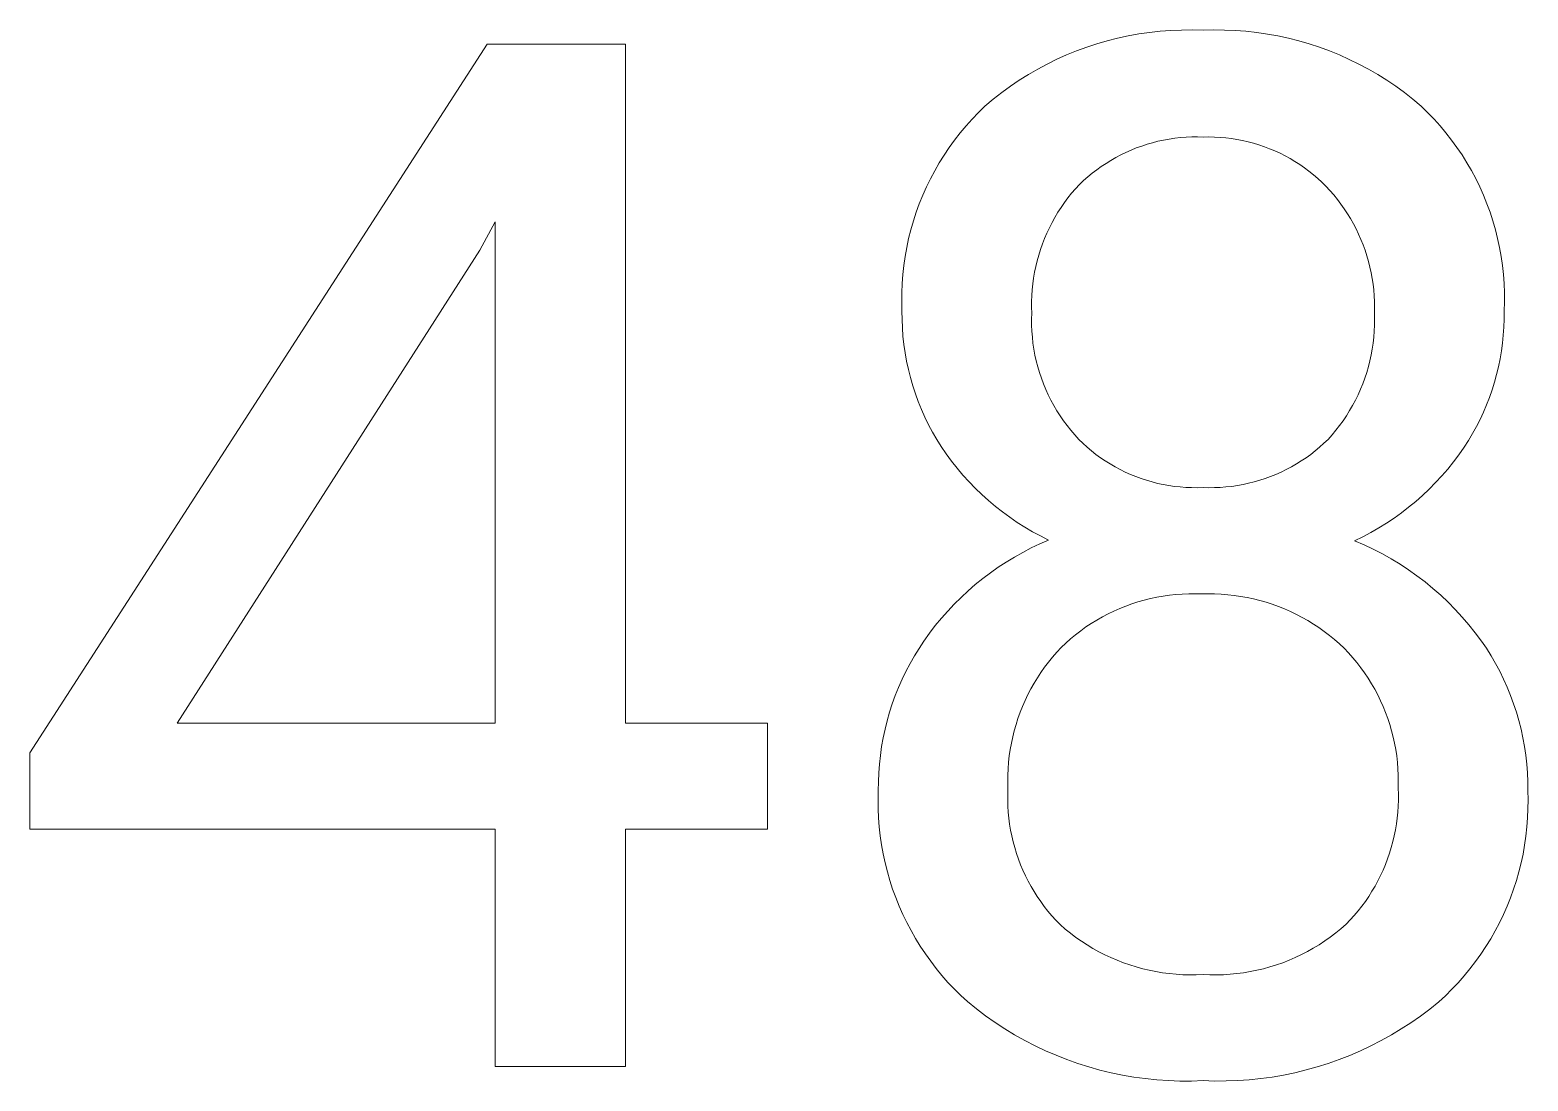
# Model space of a CAD drawing. Header units: millimetres. Extents: x -658 to 2773, y 81 to 2478.
# Drawn here: x 2073.11 to 2120.75, y 352.04 to 385.44 of the extents above; entities that cross this region are included whole.
import ezdxf

# ---------------------------------------------------------------- set-up
doc = ezdxf.new("R2010")
doc.units = ezdxf.units.MM
doc.header["$MEASUREMENT"] = 0
doc.layers.add('Domyślny', color=7, linetype='Continuous', true_color=0x000000)

msp = doc.modelspace()

# ---------------------------------------------------------------- linework, layer by layer
at = {"layer": 'Domyślny', "color": 18, "lineweight": 15, "true_color": 0x000000}
for p, q in [((2108.709, 385.363), (2109.049, 385.401)), ((2109.049, 385.401), (2109.39, 385.426)), ((2109.39, 385.426), (2109.732, 385.44)), ((2109.732, 385.44), (2110.074, 385.441)), ((2110.074, 385.441), (2110.415, 385.431)), ((2110.415, 385.431), (2110.757, 385.441)), ((2110.757, 385.441), (2111.099, 385.439)), ((2111.099, 385.439), (2111.441, 385.425)), ((2111.441, 385.425), (2111.781, 385.4)), ((2073.111, 362.472), (2087.654, 384.988)), ((2087.654, 384.988), (2092.052, 384.988)), ((2092.052, 384.988), (2092.052, 363.409)), ((2106.716, 384.895), (2107.04, 385.002)), ((2107.04, 385.002), (2107.369, 385.097)), ((2107.369, 385.097), (2107.7, 385.181)), ((2107.7, 385.181), (2108.034, 385.254)), ((2108.034, 385.254), (2108.371, 385.314)), ((2108.371, 385.314), (2108.709, 385.363)), ((2111.781, 385.4), (2112.121, 385.362)), ((2112.121, 385.362), (2112.46, 385.313)), ((2112.46, 385.313), (2112.796, 385.252)), ((2112.796, 385.252), (2113.13, 385.18)), ((2113.13, 385.18), (2113.462, 385.096)), ((2113.462, 385.096), (2113.79, 385.001)), ((2113.79, 385.001), (2114.115, 384.894)), ((2105.459, 384.358), (2105.766, 384.509)), ((2105.766, 384.509), (2106.078, 384.649)), ((2106.078, 384.649), (2106.395, 384.778)), ((2106.395, 384.778), (2106.716, 384.895)), ((2114.115, 384.894), (2114.436, 384.776)), ((2114.436, 384.776), (2114.752, 384.647)), ((2114.752, 384.647), (2115.064, 384.508)), ((2115.064, 384.508), (2115.371, 384.357)), ((2104.572, 383.844), (2104.861, 384.026)), ((2104.861, 384.026), (2105.157, 384.197)), ((2105.157, 384.197), (2105.459, 384.358)), ((2115.371, 384.357), (2115.673, 384.196)), ((2115.673, 384.196), (2115.969, 384.025)), ((2115.969, 384.025), (2116.258, 383.843)), ((2104.012, 383.451), (2104.289, 383.653)), ((2104.289, 383.653), (2104.572, 383.844)), ((2116.258, 383.843), (2116.542, 383.652)), ((2116.542, 383.652), (2116.818, 383.451)), ((2103.273, 382.819), (2103.481, 383.021)), ((2103.481, 383.021), (2103.743, 383.241)), ((2103.743, 383.241), (2104.012, 383.451)), ((2116.818, 383.451), (2117.088, 383.24)), ((2117.088, 383.24), (2117.35, 383.021)), ((2117.35, 383.021), (2117.558, 382.819)), ((2102.878, 382.394), (2103.072, 382.61)), ((2103.072, 382.61), (2103.273, 382.819)), ((2117.558, 382.819), (2117.76, 382.61)), ((2117.76, 382.61), (2117.954, 382.395)), ((2102.514, 381.943), (2102.692, 382.171)), ((2102.692, 382.171), (2102.878, 382.394)), ((2117.954, 382.395), (2118.14, 382.173)), ((2118.14, 382.173), (2118.319, 381.944)), ((2102.182, 381.467), (2102.344, 381.708)), ((2102.344, 381.708), (2102.514, 381.943)), ((2108.127, 381.623), (2107.962, 381.55)), ((2108.294, 381.691), (2108.127, 381.623)), ((2108.464, 381.753), (2108.294, 381.691)), ((2108.635, 381.809), (2108.464, 381.753)), ((2108.809, 381.859), (2108.635, 381.809)), ((2108.983, 381.903), (2108.809, 381.859)), ((2109.16, 381.941), (2108.983, 381.903)), ((2109.337, 381.973), (2109.16, 381.941)), ((2109.516, 381.999), (2109.337, 381.973)), ((2109.695, 382.019), (2109.516, 381.999)), ((2109.875, 382.033), (2109.695, 382.019)), ((2110.055, 382.041), (2109.875, 382.033)), ((2110.235, 382.043), (2110.055, 382.041)), ((2110.415, 382.038), (2110.235, 382.043)), ((2110.596, 382.041), (2110.415, 382.038)), ((2110.776, 382.038), (2110.596, 382.041)), ((2110.957, 382.029), (2110.776, 382.038)), ((2111.136, 382.013), (2110.957, 382.029)), ((2111.316, 381.992), (2111.136, 382.013)), ((2111.494, 381.964), (2111.316, 381.992)), ((2111.671, 381.93), (2111.494, 381.964)), ((2111.847, 381.889), (2111.671, 381.93)), ((2112.022, 381.843), (2111.847, 381.889)), ((2112.194, 381.791), (2112.022, 381.843)), ((2112.365, 381.732), (2112.194, 381.791)), ((2112.534, 381.668), (2112.365, 381.732)), ((2112.7, 381.598), (2112.534, 381.668)), ((2112.864, 381.522), (2112.7, 381.598)), ((2118.319, 381.944), (2118.489, 381.709)), ((2118.489, 381.709), (2118.651, 381.469)), ((2101.883, 380.97), (2102.028, 381.221)), ((2102.028, 381.221), (2102.182, 381.467)), ((2107.331, 381.203), (2107.181, 381.103)), ((2107.484, 381.298), (2107.331, 381.203)), ((2107.641, 381.387), (2107.484, 381.298)), ((2107.8, 381.472), (2107.641, 381.387)), ((2107.962, 381.55), (2107.8, 381.472)), ((2113.025, 381.441), (2112.864, 381.522)), ((2113.184, 381.354), (2113.025, 381.441)), ((2113.339, 381.262), (2113.184, 381.354)), ((2113.49, 381.164), (2113.339, 381.262)), ((2113.639, 381.061), (2113.49, 381.164)), ((2118.651, 381.469), (2118.805, 381.223)), ((2118.805, 381.223), (2118.95, 380.972)), ((2101.62, 380.454), (2101.747, 380.714)), ((2101.747, 380.714), (2101.883, 380.97)), ((2106.617, 380.654), (2106.486, 380.53)), ((2106.752, 380.774), (2106.617, 380.654)), ((2106.891, 380.888), (2106.752, 380.774)), ((2107.034, 380.998), (2106.891, 380.888)), ((2107.181, 381.103), (2107.034, 380.998)), ((2113.783, 380.953), (2113.639, 381.061)), ((2113.924, 380.84), (2113.783, 380.953)), ((2114.061, 380.723), (2113.924, 380.84)), ((2114.194, 380.6), (2114.061, 380.723)), ((2118.95, 380.972), (2119.087, 380.716)), ((2119.087, 380.716), (2119.214, 380.455)), ((2101.393, 379.92), (2101.502, 380.189)), ((2101.502, 380.189), (2101.62, 380.454)), ((2106.237, 380.251), (2106.121, 380.105)), ((2106.359, 380.393), (2106.237, 380.251)), ((2106.486, 380.53), (2106.359, 380.393)), ((2114.322, 380.473), (2114.194, 380.6)), ((2114.448, 380.338), (2114.322, 380.473)), ((2114.57, 380.199), (2114.448, 380.338)), ((2114.687, 380.056), (2114.57, 380.199)), ((2119.214, 380.455), (2119.332, 380.19)), ((2119.332, 380.19), (2119.441, 379.921)), ((2101.293, 379.648), (2101.393, 379.92)), ((2105.902, 379.802), (2105.8, 379.646)), ((2106.009, 379.956), (2105.902, 379.802)), ((2106.121, 380.105), (2106.009, 379.956)), ((2114.798, 379.908), (2114.687, 380.056)), ((2114.905, 379.758), (2114.798, 379.908)), ((2115.007, 379.603), (2114.905, 379.758)), ((2119.441, 379.921), (2119.541, 379.649)), ((2087.905, 379.345), (2087.414, 378.442)), ((2087.905, 363.409), (2087.905, 379.345)), ((2101.123, 379.093), (2101.203, 379.372)), ((2101.203, 379.372), (2101.293, 379.648)), ((2105.613, 379.322), (2105.528, 379.156)), ((2105.704, 379.485), (2105.613, 379.322)), ((2105.8, 379.646), (2105.704, 379.485)), ((2115.104, 379.446), (2115.007, 379.603)), ((2115.195, 379.285), (2115.104, 379.446)), ((2115.281, 379.121), (2115.195, 379.285)), ((2119.541, 379.649), (2119.631, 379.373)), ((2119.631, 379.373), (2119.711, 379.095)), ((2100.991, 378.529), (2101.052, 378.812)), ((2101.052, 378.812), (2101.123, 379.093)), ((2105.375, 378.815), (2105.307, 378.641)), ((2105.449, 378.987), (2105.375, 378.815)), ((2105.528, 379.156), (2105.449, 378.987)), ((2115.361, 378.955), (2115.281, 379.121)), ((2115.436, 378.786), (2115.361, 378.955)), ((2115.504, 378.614), (2115.436, 378.786)), ((2119.711, 379.095), (2119.782, 378.813)), ((2119.782, 378.813), (2119.843, 378.53)), ((2087.414, 378.442), (2077.795, 363.409)), ((2100.94, 378.243), (2100.991, 378.529)), ((2105.189, 378.287), (2105.138, 378.107)), ((2105.245, 378.465), (2105.189, 378.287)), ((2105.307, 378.641), (2105.245, 378.465)), ((2115.568, 378.44), (2115.504, 378.614)), ((2115.625, 378.265), (2115.568, 378.44)), ((2115.676, 378.087), (2115.625, 378.265)), ((2119.843, 378.53), (2119.894, 378.244)), ((2100.867, 377.668), (2100.899, 377.956)), ((2100.899, 377.956), (2100.94, 378.243)), ((2105.094, 377.925), (2105.057, 377.742)), ((2105.138, 378.107), (2105.094, 377.925)), ((2115.722, 377.908), (2115.676, 378.087)), ((2115.761, 377.727), (2115.722, 377.908)), ((2119.894, 378.244), (2119.935, 377.957)), ((2119.935, 377.957), (2119.965, 377.668)), ((2100.835, 377.089), (2100.846, 377.379)), ((2100.846, 377.379), (2100.867, 377.668)), ((2104.999, 377.373), (2104.98, 377.187)), ((2105.025, 377.558), (2104.999, 377.373)), ((2105.057, 377.742), (2105.025, 377.558)), ((2115.794, 377.546), (2115.761, 377.727)), ((2115.821, 377.363), (2115.794, 377.546)), ((2115.842, 377.179), (2115.821, 377.363)), ((2119.965, 377.668), (2119.986, 377.379)), ((2119.986, 377.379), (2119.997, 377.089)), ((2100.834, 376.799), (2100.835, 377.089)), ((2104.967, 377.001), (2104.961, 376.814)), ((2104.98, 377.187), (2104.967, 377.001)), ((2115.857, 376.995), (2115.842, 377.179)), ((2115.866, 376.81), (2115.857, 376.995)), ((2119.997, 377.089), (2119.998, 376.799)), ((2100.842, 376.509), (2100.834, 376.799)), ((2100.844, 376.242), (2100.842, 376.509)), ((2104.961, 376.814), (2104.96, 376.627)), ((2104.96, 376.627), (2104.966, 376.441)), ((2104.966, 376.441), (2104.961, 376.25)), ((2115.864, 376.441), (2115.868, 376.625)), ((2115.87, 376.25), (2115.864, 376.441)), ((2115.868, 376.625), (2115.866, 376.81)), ((2119.998, 376.799), (2119.988, 376.509)), ((2119.988, 376.509), (2119.988, 376.255)), ((2100.854, 375.974), (2100.844, 376.242)), ((2100.874, 375.708), (2100.854, 375.974)), ((2104.961, 376.25), (2104.963, 376.058)), ((2104.963, 376.058), (2104.972, 375.868)), ((2115.86, 375.869), (2115.868, 376.059)), ((2115.868, 376.059), (2115.87, 376.25)), ((2119.98, 376), (2119.963, 375.747)), ((2119.988, 376.255), (2119.98, 376)), ((2100.903, 375.442), (2100.874, 375.708)), ((2100.941, 375.177), (2100.903, 375.442)), ((2104.972, 375.868), (2104.987, 375.677)), ((2104.987, 375.677), (2105.008, 375.487)), ((2105.008, 375.487), (2105.037, 375.298)), ((2115.797, 375.3), (2115.825, 375.489)), ((2115.825, 375.489), (2115.846, 375.679)), ((2115.846, 375.679), (2115.86, 375.869)), ((2119.937, 375.493), (2119.903, 375.241)), ((2119.963, 375.747), (2119.937, 375.493)), ((2100.988, 374.913), (2100.941, 375.177)), ((2105.037, 375.298), (2105.071, 375.11)), ((2105.071, 375.11), (2105.113, 374.924)), ((2105.113, 374.924), (2105.161, 374.738)), ((2115.676, 374.742), (2115.723, 374.927)), ((2115.723, 374.927), (2115.763, 375.113)), ((2115.763, 375.113), (2115.797, 375.3)), ((2119.861, 374.99), (2119.81, 374.741)), ((2119.903, 375.241), (2119.861, 374.99)), ((2101.044, 374.652), (2100.988, 374.913)), ((2101.11, 374.392), (2101.044, 374.652)), ((2105.161, 374.738), (2105.215, 374.555)), ((2105.215, 374.555), (2105.275, 374.374)), ((2115.563, 374.377), (2115.622, 374.559)), ((2115.622, 374.559), (2115.676, 374.742)), ((2119.751, 374.493), (2119.683, 374.248)), ((2119.81, 374.741), (2119.751, 374.493)), ((2101.184, 374.135), (2101.11, 374.392)), ((2101.267, 373.881), (2101.184, 374.135)), ((2105.275, 374.374), (2105.342, 374.195)), ((2105.342, 374.195), (2105.415, 374.018)), ((2105.415, 374.018), (2105.494, 373.844)), ((2115.347, 373.848), (2115.425, 374.022)), ((2115.425, 374.022), (2115.497, 374.198)), ((2115.497, 374.198), (2115.563, 374.377)), ((2119.608, 374.005), (2119.524, 373.765)), ((2119.683, 374.248), (2119.608, 374.005)), ((2101.359, 373.63), (2101.267, 373.881)), ((2101.46, 373.382), (2101.359, 373.63)), ((2105.494, 373.844), (2105.579, 373.673)), ((2105.579, 373.673), (2105.671, 373.505)), ((2105.671, 373.505), (2105.767, 373.34)), ((2115.078, 373.343), (2115.173, 373.508)), ((2115.173, 373.508), (2115.263, 373.677)), ((2115.263, 373.677), (2115.347, 373.848)), ((2119.432, 373.527), (2119.333, 373.293)), ((2119.524, 373.765), (2119.432, 373.527)), ((2101.569, 373.138), (2101.46, 373.382)), ((2101.686, 372.897), (2101.569, 373.138)), ((2105.767, 373.34), (2105.87, 373.179)), ((2105.87, 373.179), (2105.978, 373.021)), ((2105.978, 373.021), (2106.091, 372.867)), ((2114.758, 372.869), (2114.87, 373.024)), ((2114.87, 373.024), (2114.977, 373.182)), ((2114.977, 373.182), (2115.078, 373.343)), ((2119.225, 373.063), (2119.11, 372.836)), ((2119.333, 373.293), (2119.225, 373.063)), ((2101.812, 372.661), (2101.686, 372.897)), ((2101.946, 372.429), (2101.812, 372.661)), ((2106.091, 372.867), (2106.21, 372.718)), ((2106.21, 372.718), (2106.334, 372.572)), ((2106.334, 372.572), (2106.463, 372.431)), ((2114.391, 372.431), (2114.518, 372.573)), ((2114.518, 372.573), (2114.641, 372.719)), ((2114.641, 372.719), (2114.758, 372.869)), ((2118.988, 372.613), (2118.858, 372.394)), ((2119.11, 372.836), (2118.988, 372.613)), ((2102.087, 372.202), (2101.946, 372.429)), ((2102.25, 371.966), (2102.087, 372.202)), ((2106.463, 372.431), (2106.593, 372.305)), ((2106.593, 372.305), (2106.728, 372.183)), ((2106.728, 372.183), (2106.868, 372.066)), ((2106.868, 372.066), (2107.011, 371.954)), ((2113.838, 371.954), (2113.982, 372.066)), ((2113.982, 372.066), (2114.123, 372.183)), ((2114.123, 372.183), (2114.259, 372.305)), ((2114.259, 372.305), (2114.391, 372.431)), ((2118.72, 372.18), (2118.553, 371.943)), ((2118.858, 372.394), (2118.72, 372.18)), ((2102.42, 371.736), (2102.25, 371.966)), ((2102.597, 371.511), (2102.42, 371.736)), ((2107.011, 371.954), (2107.158, 371.847)), ((2107.158, 371.847), (2107.308, 371.745)), ((2107.308, 371.745), (2107.462, 371.648)), ((2107.462, 371.648), (2107.62, 371.557)), ((2113.225, 371.558), (2113.383, 371.649)), ((2113.383, 371.649), (2113.538, 371.746)), ((2113.538, 371.746), (2113.69, 371.847)), ((2113.69, 371.847), (2113.838, 371.954)), ((2118.379, 371.712), (2118.196, 371.487)), ((2118.553, 371.943), (2118.379, 371.712)), ((2102.782, 371.293), (2102.597, 371.511)), ((2102.975, 371.081), (2102.782, 371.293)), ((2107.62, 371.557), (2107.78, 371.471)), ((2107.78, 371.471), (2107.943, 371.391)), ((2107.943, 371.391), (2108.109, 371.317)), ((2108.109, 371.317), (2108.277, 371.248)), ((2108.277, 371.248), (2108.448, 371.185)), ((2108.448, 371.185), (2108.621, 371.129)), ((2108.621, 371.129), (2108.795, 371.078)), ((2112.043, 371.079), (2112.218, 371.13)), ((2112.218, 371.13), (2112.392, 371.187)), ((2112.392, 371.187), (2112.563, 371.249)), ((2112.563, 371.249), (2112.733, 371.318)), ((2112.733, 371.318), (2112.899, 371.392)), ((2112.899, 371.392), (2113.064, 371.472)), ((2113.064, 371.472), (2113.225, 371.558)), ((2118.007, 371.268), (2117.81, 371.056)), ((2118.196, 371.487), (2118.007, 371.268)), ((2103.174, 370.875), (2102.975, 371.081)), ((2103.38, 370.677), (2103.174, 370.875)), ((2103.593, 370.485), (2103.38, 370.677)), ((2108.795, 371.078), (2108.972, 371.033)), ((2108.972, 371.033), (2109.149, 370.995)), ((2109.149, 370.995), (2109.328, 370.962)), ((2109.328, 370.962), (2109.508, 370.936)), ((2109.508, 370.936), (2109.689, 370.917)), ((2109.689, 370.917), (2109.87, 370.903)), ((2109.87, 370.903), (2110.052, 370.896)), ((2110.052, 370.896), (2110.234, 370.895)), ((2110.234, 370.895), (2110.415, 370.9)), ((2110.415, 370.9), (2110.598, 370.895)), ((2110.598, 370.895), (2110.781, 370.896)), ((2110.781, 370.896), (2110.963, 370.904)), ((2110.963, 370.904), (2111.145, 370.917)), ((2111.145, 370.917), (2111.327, 370.937)), ((2111.327, 370.937), (2111.507, 370.964)), ((2111.507, 370.964), (2111.687, 370.996)), ((2111.687, 370.996), (2111.866, 371.035)), ((2111.866, 371.035), (2112.043, 371.079)), ((2117.395, 370.652), (2117.178, 370.46)), ((2117.606, 370.851), (2117.395, 370.652)), ((2117.81, 371.056), (2117.606, 370.851)), ((2103.813, 370.301), (2103.593, 370.485)), ((2104.038, 370.124), (2103.813, 370.301)), ((2116.954, 370.276), (2116.725, 370.1)), ((2117.178, 370.46), (2116.954, 370.276)), ((2104.269, 369.955), (2104.038, 370.124)), ((2104.506, 369.794), (2104.269, 369.955)), ((2104.748, 369.641), (2104.506, 369.794)), ((2116.249, 369.77), (2116.003, 369.617)), ((2116.49, 369.931), (2116.249, 369.77)), ((2116.725, 370.1), (2116.49, 369.931)), ((2104.995, 369.496), (2104.748, 369.641)), ((2105.247, 369.36), (2104.995, 369.496)), ((2105.225, 369.11), (2105.503, 369.232)), ((2105.503, 369.232), (2105.247, 369.36)), ((2115.496, 369.337), (2115.236, 369.209)), ((2115.236, 369.209), (2115.535, 369.08)), ((2115.752, 369.473), (2115.496, 369.337)), ((2116.003, 369.617), (2115.752, 369.473)), ((2104.415, 368.69), (2104.68, 368.839)), ((2104.68, 368.839), (2104.95, 368.979)), ((2104.95, 368.979), (2105.225, 369.11)), ((2115.535, 369.08), (2115.829, 368.941)), ((2115.829, 368.941), (2116.118, 368.792)), ((2116.118, 368.792), (2116.402, 368.632)), ((2103.653, 368.19), (2103.901, 368.365)), ((2103.901, 368.365), (2104.156, 368.531)), ((2104.156, 368.531), (2104.415, 368.69)), ((2116.402, 368.632), (2116.68, 368.463)), ((2116.68, 368.463), (2116.952, 368.284)), ((2116.952, 368.284), (2117.217, 368.096)), ((2102.944, 367.616), (2103.174, 367.815)), ((2103.174, 367.815), (2103.41, 368.006)), ((2103.41, 368.006), (2103.653, 368.19)), ((2117.217, 368.096), (2117.476, 367.899)), ((2117.476, 367.899), (2117.728, 367.692)), ((2102.505, 367.195), (2102.721, 367.409)), ((2102.721, 367.409), (2102.944, 367.616)), ((2108.543, 367.323), (2108.346, 367.267)), ((2108.742, 367.372), (2108.543, 367.323)), ((2108.943, 367.415), (2108.742, 367.372)), ((2109.144, 367.451), (2108.943, 367.415)), ((2109.347, 367.48), (2109.144, 367.451)), ((2109.551, 367.501), (2109.347, 367.48)), ((2109.755, 367.516), (2109.551, 367.501)), ((2109.96, 367.524), (2109.755, 367.516)), ((2110.165, 367.525), (2109.96, 367.524)), ((2110.37, 367.519), (2110.165, 367.525)), ((2110.577, 367.523), (2110.37, 367.519)), ((2110.785, 367.521), (2110.577, 367.523)), ((2110.993, 367.511), (2110.785, 367.521)), ((2111.2, 367.495), (2110.993, 367.511)), ((2111.406, 367.472), (2111.2, 367.495)), ((2111.611, 367.441), (2111.406, 367.472)), ((2111.816, 367.404), (2111.611, 367.441)), ((2112.019, 367.361), (2111.816, 367.404)), ((2112.22, 367.31), (2112.019, 367.361)), ((2112.42, 367.253), (2112.22, 367.31)), ((2117.728, 367.692), (2117.972, 367.478)), ((2117.972, 367.478), (2118.209, 367.254)), ((2102.095, 366.745), (2102.296, 366.973)), ((2102.296, 366.973), (2102.505, 367.195)), ((2107.397, 366.886), (2107.215, 366.79)), ((2107.581, 366.975), (2107.397, 366.886)), ((2107.769, 367.058), (2107.581, 366.975)), ((2107.959, 367.134), (2107.769, 367.058)), ((2108.151, 367.203), (2107.959, 367.134)), ((2108.346, 367.267), (2108.151, 367.203)), ((2112.618, 367.189), (2112.42, 367.253)), ((2112.813, 367.118), (2112.618, 367.189)), ((2113.006, 367.041), (2112.813, 367.118)), ((2113.196, 366.957), (2113.006, 367.041)), ((2113.383, 366.868), (2113.196, 366.957)), ((2113.567, 366.772), (2113.383, 366.868)), ((2118.209, 367.254), (2118.438, 367.023)), ((2118.438, 367.023), (2118.658, 366.784)), ((2101.716, 366.269), (2101.902, 366.511)), ((2101.902, 366.511), (2102.095, 366.745)), ((2106.526, 366.349), (2106.363, 366.224)), ((2106.692, 366.468), (2106.526, 366.349)), ((2106.863, 366.581), (2106.692, 366.468)), ((2107.037, 366.689), (2106.863, 366.581)), ((2107.215, 366.79), (2107.037, 366.689)), ((2113.748, 366.669), (2113.567, 366.772)), ((2113.926, 366.561), (2113.748, 366.669)), ((2114.099, 366.447), (2113.926, 366.561)), ((2114.269, 366.328), (2114.099, 366.447)), ((2118.658, 366.784), (2118.871, 366.537)), ((2118.871, 366.537), (2119.074, 366.283)), ((2101.384, 365.789), (2101.539, 366.022)), ((2101.539, 366.022), (2101.716, 366.269)), ((2106.052, 365.958), (2105.903, 365.817)), ((2106.205, 366.093), (2106.052, 365.958)), ((2106.363, 366.224), (2106.205, 366.093)), ((2114.435, 366.202), (2114.269, 366.328)), ((2114.596, 366.071), (2114.435, 366.202)), ((2114.753, 365.935), (2114.596, 366.071)), ((2114.905, 365.794), (2114.753, 365.935)), ((2119.074, 366.283), (2119.269, 366.022)), ((2119.269, 366.022), (2119.426, 365.79)), ((2101.099, 365.306), (2101.237, 365.55)), ((2101.237, 365.55), (2101.384, 365.789)), ((2105.63, 365.512), (2105.501, 365.354)), ((2105.764, 365.667), (2105.63, 365.512)), ((2105.903, 365.817), (2105.764, 365.667)), ((2115.045, 365.646), (2114.905, 365.794)), ((2115.181, 365.493), (2115.045, 365.646)), ((2115.311, 365.336), (2115.181, 365.493)), ((2119.426, 365.79), (2119.576, 365.552)), ((2119.576, 365.552), (2119.717, 365.309)), ((2100.847, 364.805), (2100.969, 365.058)), ((2100.969, 365.058), (2101.099, 365.306)), ((2105.259, 365.024), (2105.147, 364.853)), ((2105.377, 365.191), (2105.259, 365.024)), ((2105.501, 365.354), (2105.377, 365.191)), ((2115.435, 365.174), (2115.311, 365.336)), ((2115.554, 365.009), (2115.435, 365.174)), ((2115.668, 364.839), (2115.554, 365.009)), ((2119.717, 365.309), (2119.849, 365.061)), ((2119.849, 365.061), (2119.973, 364.809)), ((2100.629, 364.288), (2100.734, 364.549)), ((2100.734, 364.549), (2100.847, 364.805)), ((2104.94, 364.5), (2104.846, 364.318)), ((2105.041, 364.678), (2104.94, 364.5)), ((2105.147, 364.853), (2105.041, 364.678)), ((2115.775, 364.665), (2115.668, 364.839)), ((2115.877, 364.488), (2115.775, 364.665)), ((2115.972, 364.308), (2115.877, 364.488)), ((2119.973, 364.809), (2120.088, 364.553)), ((2120.088, 364.553), (2120.194, 364.292)), ((2100.447, 363.758), (2100.534, 364.025)), ((2100.534, 364.025), (2100.629, 364.288)), ((2104.758, 364.134), (2104.676, 363.946)), ((2104.846, 364.318), (2104.758, 364.134)), ((2116.062, 364.125), (2115.972, 364.308)), ((2116.145, 363.938), (2116.062, 364.125)), ((2120.194, 364.292), (2120.291, 364.029)), ((2120.291, 364.029), (2120.379, 363.762)), ((2100.302, 363.216), (2100.37, 363.488)), ((2100.37, 363.488), (2100.447, 363.758)), ((2104.531, 363.564), (2104.468, 363.369)), ((2104.6, 363.756), (2104.531, 363.564)), ((2104.676, 363.946), (2104.6, 363.756)), ((2116.221, 363.749), (2116.145, 363.938)), ((2116.292, 363.558), (2116.221, 363.749)), ((2116.355, 363.364), (2116.292, 363.558)), ((2120.379, 363.762), (2120.458, 363.492)), ((2120.458, 363.492), (2120.527, 363.22)), ((2077.795, 363.409), (2087.905, 363.409)), ((2092.052, 363.409), (2096.564, 363.409)), ((2096.564, 363.409), (2096.564, 360.039)), ((2100.243, 362.942), (2100.302, 363.216)), ((2104.412, 363.173), (2104.363, 362.974)), ((2104.468, 363.369), (2104.412, 363.173)), ((2116.412, 363.168), (2116.355, 363.364)), ((2116.462, 362.97), (2116.412, 363.168)), ((2120.527, 363.22), (2120.587, 362.945)), ((2100.154, 362.389), (2100.194, 362.666)), ((2100.194, 362.666), (2100.243, 362.942)), ((2104.284, 362.573), (2104.255, 362.37)), ((2104.32, 362.774), (2104.284, 362.573)), ((2104.363, 362.974), (2104.32, 362.774)), ((2116.506, 362.771), (2116.462, 362.97)), ((2116.543, 362.57), (2116.506, 362.771)), ((2116.573, 362.368), (2116.543, 362.57)), ((2120.587, 362.945), (2120.637, 362.669)), ((2120.637, 362.669), (2120.677, 362.391)), ((2073.111, 360.039), (2073.111, 362.472)), ((2100.102, 361.831), (2100.123, 362.11)), ((2100.123, 362.11), (2100.154, 362.389)), ((2104.233, 362.167), (2104.217, 361.963)), ((2104.255, 362.37), (2104.233, 362.167)), ((2116.596, 362.165), (2116.573, 362.368)), ((2116.612, 361.962), (2116.596, 362.165)), ((2120.677, 362.391), (2120.708, 362.112)), ((2120.708, 362.112), (2120.729, 361.832)), ((2100.09, 361.55), (2100.102, 361.831)), ((2104.209, 361.759), (2104.207, 361.554)), ((2104.217, 361.963), (2104.209, 361.759)), ((2116.621, 361.758), (2116.612, 361.962)), ((2116.623, 361.554), (2116.621, 361.758)), ((2120.729, 361.832), (2120.741, 361.551)), ((2100.081, 360.981), (2100.088, 361.27)), ((2100.088, 361.27), (2100.09, 361.55)), ((2104.205, 361.159), (2104.204, 360.967)), ((2104.212, 361.35), (2104.205, 361.159)), ((2104.207, 361.554), (2104.212, 361.35)), ((2116.618, 361.35), (2116.623, 361.554)), ((2116.626, 361.159), (2116.618, 361.35)), ((2116.626, 360.968), (2116.626, 361.159)), ((2120.741, 361.551), (2120.742, 361.27)), ((2120.742, 361.27), (2120.75, 360.98)), ((2100.084, 360.692), (2100.081, 360.981)), ((2100.096, 360.403), (2100.084, 360.692)), ((2104.204, 360.967), (2104.21, 360.776)), ((2104.21, 360.776), (2104.222, 360.585)), ((2116.609, 360.587), (2116.621, 360.777)), ((2116.621, 360.777), (2116.626, 360.968)), ((2120.749, 360.691), (2120.737, 360.401)), ((2120.75, 360.98), (2120.749, 360.691)), ((2100.119, 360.114), (2100.096, 360.403)), ((2104.222, 360.585), (2104.24, 360.394)), ((2104.24, 360.394), (2104.265, 360.205)), ((2104.265, 360.205), (2104.296, 360.016)), ((2116.534, 360.019), (2116.565, 360.207)), ((2116.565, 360.207), (2116.59, 360.397)), ((2116.59, 360.397), (2116.609, 360.587)), ((2120.737, 360.401), (2120.715, 360.112)), ((2087.905, 360.039), (2073.111, 360.039)), ((2087.905, 352.499), (2087.905, 360.039)), ((2096.564, 360.039), (2092.052, 360.039)), ((2092.052, 360.039), (2092.052, 352.499)), ((2100.151, 359.827), (2100.119, 360.114)), ((2100.192, 359.54), (2100.151, 359.827)), ((2104.296, 360.016), (2104.333, 359.828)), ((2104.333, 359.828), (2104.377, 359.642)), ((2116.453, 359.646), (2116.497, 359.832)), ((2116.497, 359.832), (2116.534, 360.019)), ((2120.684, 359.824), (2120.642, 359.537)), ((2120.715, 360.112), (2120.684, 359.824)), ((2100.244, 359.256), (2100.192, 359.54)), ((2100.305, 358.973), (2100.244, 359.256)), ((2104.377, 359.642), (2104.427, 359.457)), ((2104.427, 359.457), (2104.483, 359.274)), ((2104.483, 359.274), (2104.545, 359.093)), ((2116.285, 359.098), (2116.347, 359.279)), ((2116.347, 359.279), (2116.403, 359.461)), ((2116.403, 359.461), (2116.453, 359.646)), ((2120.591, 359.252), (2120.53, 358.968)), ((2120.642, 359.537), (2120.591, 359.252)), ((2100.376, 358.692), (2100.305, 358.973)), ((2104.545, 359.093), (2104.614, 358.914)), ((2104.614, 358.914), (2104.688, 358.738)), ((2104.688, 358.738), (2104.768, 358.564)), ((2116.062, 358.571), (2116.142, 358.744)), ((2116.142, 358.744), (2116.216, 358.92)), ((2116.216, 358.92), (2116.285, 359.098)), ((2120.53, 358.968), (2120.46, 358.687)), ((2100.456, 358.414), (2100.376, 358.692)), ((2100.545, 358.139), (2100.456, 358.414)), ((2104.768, 358.564), (2104.854, 358.393)), ((2104.854, 358.393), (2104.945, 358.225)), ((2115.885, 358.232), (2115.976, 358.4)), ((2115.976, 358.4), (2116.062, 358.571)), ((2120.38, 358.409), (2120.291, 358.133)), ((2120.46, 358.687), (2120.38, 358.409)), ((2100.644, 357.868), (2100.545, 358.139)), ((2100.752, 357.599), (2100.644, 357.868)), ((2104.945, 358.225), (2105.042, 358.06)), ((2105.042, 358.06), (2105.145, 357.898)), ((2105.145, 357.898), (2105.253, 357.74)), ((2115.577, 357.749), (2115.685, 357.907)), ((2115.685, 357.907), (2115.788, 358.068)), ((2115.788, 358.068), (2115.885, 358.232)), ((2120.192, 357.861), (2120.084, 357.592)), ((2120.291, 358.133), (2120.192, 357.861)), ((2100.869, 357.335), (2100.752, 357.599)), ((2100.995, 357.074), (2100.869, 357.335)), ((2105.253, 357.74), (2105.366, 357.586)), ((2105.366, 357.586), (2105.484, 357.435)), ((2105.484, 357.435), (2105.608, 357.289)), ((2115.095, 357.158), (2115.223, 357.299)), ((2115.223, 357.299), (2115.346, 357.445)), ((2115.346, 357.445), (2115.464, 357.595)), ((2115.464, 357.595), (2115.577, 357.749)), ((2119.967, 357.327), (2119.84, 357.066)), ((2120.084, 357.592), (2119.967, 357.327)), ((2101.13, 356.818), (2100.995, 357.074)), ((2101.274, 356.567), (2101.13, 356.818)), ((2105.608, 357.289), (2105.736, 357.147)), ((2105.736, 357.147), (2105.869, 357.009)), ((2105.869, 357.009), (2106.031, 356.868)), ((2106.031, 356.868), (2106.199, 356.734)), ((2114.633, 356.743), (2114.8, 356.879)), ((2114.8, 356.879), (2114.962, 357.02)), ((2114.962, 357.02), (2115.095, 357.158)), ((2119.84, 357.066), (2119.705, 356.809)), ((2101.425, 356.321), (2101.274, 356.567)), ((2106.199, 356.734), (2106.37, 356.605)), ((2106.37, 356.605), (2106.547, 356.481)), ((2106.547, 356.481), (2106.727, 356.364)), ((2106.727, 356.364), (2106.911, 356.254)), ((2113.922, 356.259), (2114.106, 356.371)), ((2114.106, 356.371), (2114.286, 356.489)), ((2114.286, 356.489), (2114.462, 356.613)), ((2114.462, 356.613), (2114.633, 356.743)), ((2119.562, 356.558), (2119.41, 356.311)), ((2119.705, 356.809), (2119.562, 356.558)), ((2101.586, 356.08), (2101.425, 356.321)), ((2101.754, 355.845), (2101.586, 356.08)), ((2106.911, 356.254), (2107.099, 356.149)), ((2107.099, 356.149), (2107.29, 356.051)), ((2107.29, 356.051), (2107.485, 355.96)), ((2107.485, 355.96), (2107.682, 355.876)), ((2107.682, 355.876), (2107.883, 355.798)), ((2112.951, 355.8), (2113.151, 355.878)), ((2113.151, 355.878), (2113.349, 355.964)), ((2113.349, 355.964), (2113.543, 356.056)), ((2113.543, 356.056), (2113.734, 356.154)), ((2113.734, 356.154), (2113.922, 356.259)), ((2119.249, 356.07), (2119.08, 355.834)), ((2119.41, 356.311), (2119.249, 356.07)), ((2101.93, 355.615), (2101.754, 355.845)), ((2102.114, 355.392), (2101.93, 355.615)), ((2102.305, 355.175), (2102.114, 355.392)), ((2107.883, 355.798), (2108.085, 355.727)), ((2108.085, 355.727), (2108.291, 355.663)), ((2108.291, 355.663), (2108.498, 355.606)), ((2108.498, 355.606), (2108.707, 355.557)), ((2108.707, 355.557), (2108.918, 355.514)), ((2108.918, 355.514), (2109.13, 355.479)), ((2109.13, 355.479), (2109.343, 355.451)), ((2109.343, 355.451), (2109.556, 355.43)), ((2109.556, 355.43), (2109.771, 355.417)), ((2109.771, 355.417), (2109.986, 355.411)), ((2109.986, 355.411), (2110.201, 355.412)), ((2110.201, 355.412), (2110.415, 355.421)), ((2110.415, 355.421), (2110.63, 355.412)), ((2110.63, 355.412), (2110.845, 355.411)), ((2110.845, 355.411), (2111.061, 355.417)), ((2111.061, 355.417), (2111.275, 355.43)), ((2111.275, 355.43), (2111.489, 355.451)), ((2111.489, 355.451), (2111.703, 355.479)), ((2111.703, 355.479), (2111.915, 355.514)), ((2111.915, 355.514), (2112.126, 355.557)), ((2112.126, 355.557), (2112.335, 355.607)), ((2112.335, 355.607), (2112.542, 355.664)), ((2112.542, 355.664), (2112.748, 355.729)), ((2112.748, 355.729), (2112.951, 355.8)), ((2118.904, 355.604), (2118.72, 355.381)), ((2119.08, 355.834), (2118.904, 355.604)), ((2102.503, 354.964), (2102.305, 355.175)), ((2102.709, 354.761), (2102.503, 354.964)), ((2118.329, 354.953), (2118.122, 354.749)), ((2118.528, 355.163), (2118.329, 354.953)), ((2118.72, 355.381), (2118.528, 355.163)), ((2102.921, 354.564), (2102.709, 354.761)), ((2103.207, 354.333), (2102.921, 354.564)), ((2117.909, 354.553), (2117.623, 354.323)), ((2118.122, 354.749), (2117.909, 354.553)), ((2103.501, 354.111), (2103.207, 354.333)), ((2103.802, 353.9), (2103.501, 354.111)), ((2117.329, 354.102), (2117.027, 353.892)), ((2117.623, 354.323), (2117.329, 354.102)), ((2104.109, 353.698), (2103.802, 353.9)), ((2104.424, 353.508), (2104.109, 353.698)), ((2104.745, 353.328), (2104.424, 353.508)), ((2116.404, 353.503), (2116.083, 353.324)), ((2116.719, 353.692), (2116.404, 353.503)), ((2117.027, 353.892), (2116.719, 353.692)), ((2105.072, 353.159), (2104.745, 353.328)), ((2105.404, 353.002), (2105.072, 353.159)), ((2115.756, 353.156), (2115.424, 352.999)), ((2116.083, 353.324), (2115.756, 353.156)), ((2105.742, 352.856), (2105.404, 353.002)), ((2106.084, 352.721), (2105.742, 352.856)), ((2106.43, 352.598), (2106.084, 352.721)), ((2106.781, 352.487), (2106.43, 352.598)), ((2114.397, 352.598), (2114.047, 352.488)), ((2114.744, 352.72), (2114.397, 352.598)), ((2115.086, 352.854), (2114.744, 352.72)), ((2115.424, 352.999), (2115.086, 352.854)), ((2092.052, 352.499), (2087.905, 352.499)), ((2107.135, 352.388), (2106.781, 352.487)), ((2107.493, 352.301), (2107.135, 352.388)), ((2107.853, 352.227), (2107.493, 352.301)), ((2108.215, 352.164), (2107.853, 352.227)), ((2108.58, 352.114), (2108.215, 352.164)), ((2108.946, 352.077), (2108.58, 352.114)), ((2109.312, 352.051), (2108.946, 352.077)), ((2111.884, 352.078), (2111.517, 352.053)), ((2112.25, 352.116), (2111.884, 352.078)), ((2112.614, 352.166), (2112.25, 352.116)), ((2112.976, 352.228), (2112.614, 352.166)), ((2113.336, 352.302), (2112.976, 352.228)), ((2113.693, 352.389), (2113.336, 352.302)), ((2114.047, 352.488), (2113.693, 352.389)), ((2109.68, 352.039), (2109.312, 352.051)), ((2110.048, 352.039), (2109.68, 352.039)), ((2110.415, 352.051), (2110.048, 352.039)), ((2110.783, 352.039), (2110.415, 352.051)), ((2111.15, 352.04), (2110.783, 352.039)), ((2111.517, 352.053), (2111.15, 352.04))]:
    msp.add_line(p, q, dxfattribs=at)

doc.saveas('drawing.dxf')
